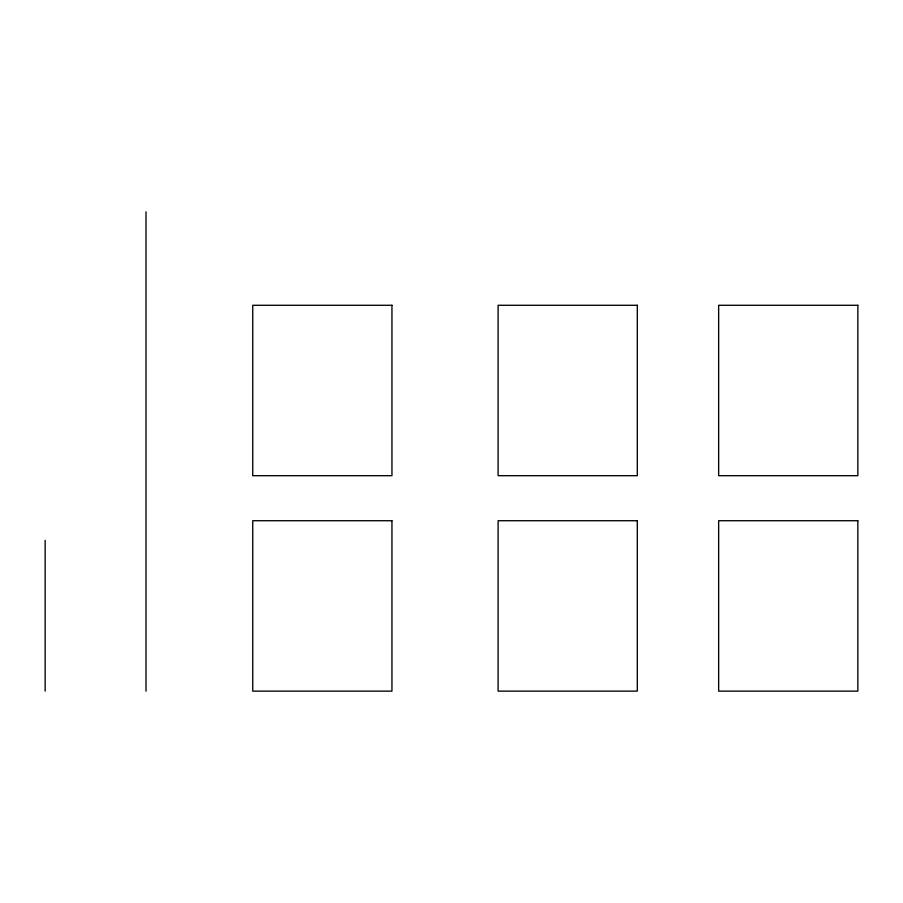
<?xml version="1.0" encoding="UTF-8"?>
<svg xmlns="http://www.w3.org/2000/svg" width="903" height="903" viewBox="0 0 903 903"><rect width="100%" height="100%" fill="white"/><g stroke="black" fill="none" stroke-linecap="round" stroke-linejoin="round"><path stroke-width="1.35" d="M146.004 211.866L146.004 691.134M45.15 540.333L45.15 691.134M391.947 305.282L252.75 305.282L252.75 475.689L391.947 475.689L391.947 305.282M637.304 305.282L498.106 305.282L498.106 475.689L637.304 475.689L637.304 305.282M857.85 305.282L718.653 305.282L718.653 475.689L857.85 475.689L857.85 305.282M391.947 520.726L252.75 520.726L252.75 691.134L391.947 691.134L391.947 520.726M637.304 520.726L498.106 520.726L498.106 691.134L637.304 691.134L637.304 520.726M857.85 520.726L718.653 520.726L718.653 691.134L857.85 691.134L857.85 520.726"/></g></svg>
